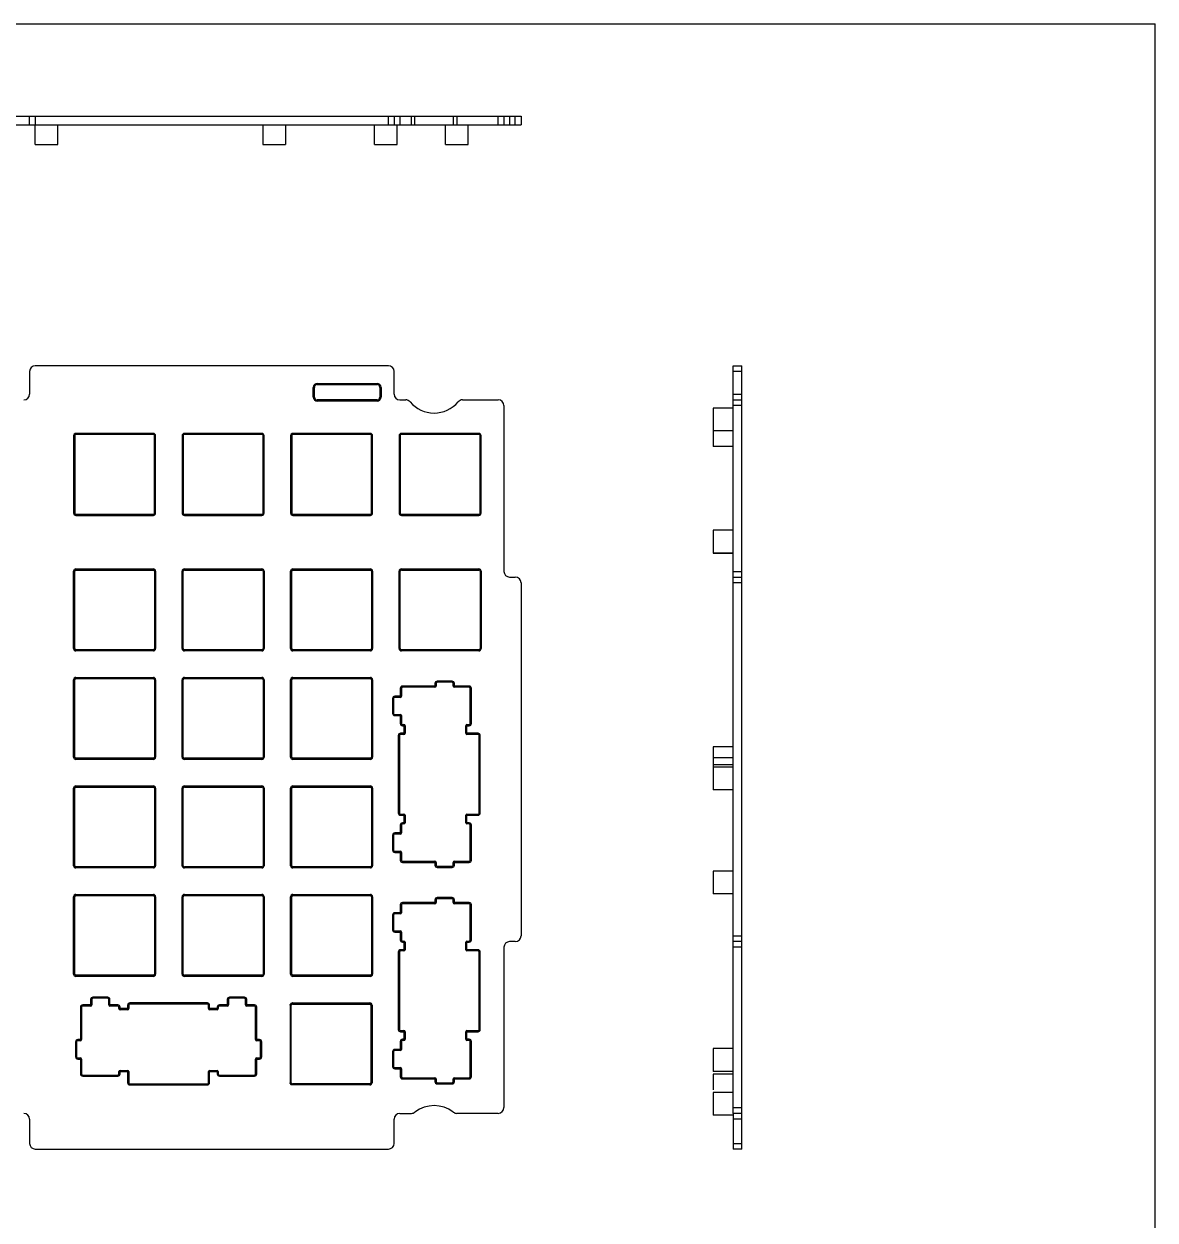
# Model space of a CAD drawing. Header units: millimetres. Extents: x 0 to 594, y 0 to 420.
# Drawn here: x 395.4 to 594, y 210 to 420 of the extents above; entities that cross this region are included whole.
import ezdxf

# ---------------------------------------------------------------- set-up
doc = ezdxf.new("R2010")
doc.units = ezdxf.units.MM
doc.header["$LTSCALE"] = 32.67
doc.layers.get('0').update_dxf_attribs({"linetype": 'CONTINUOUS'})

msp = doc.modelspace()

# ---------------------------------------------------------------- linework, layer by layer
at = {"color": 7, "linetype": 'Continuous'}
for p, q in [((0, 420), (594, 420)), ((594, 0), (594, 420)), ((45.51, 403.81), (482.67, 403.81)), ((396.39, 402.31), (396.39, 403.81)), ((397.39, 403.81), (397.39, 402.31)), ((459.39, 402.31), (459.39, 403.81)), ((460.39, 403.81), (460.39, 402.31)), ((461.39, 403.81), (461.39, 402.31)), ((463.44, 402.31), (463.44, 403.81)), ((464.05, 402.31), (464.05, 403.81)), ((470.77, 403.81), (470.77, 402.31)), ((471.38, 403.81), (471.38, 402.31)), ((478.67, 402.31), (478.67, 403.81)), ((479.67, 403.81), (479.67, 402.31)), ((480.67, 403.81), (480.67, 402.31)), ((481.67, 402.31), (481.67, 403.81)), ((482.67, 403.81), (482.67, 402.31)), ((45.51, 402.31), (482.67, 402.31)), ((397.37, 398.81), (397.37, 402.31)), ((401.37, 398.81), (401.37, 402.31)), ((437.34, 402.31), (437.34, 398.81)), ((441.34, 402.31), (441.34, 398.81)), ((456.94, 398.81), (456.94, 402.31)), ((460.94, 398.81), (460.94, 402.31)), ((469.42, 398.81), (469.42, 402.31)), ((473.42, 398.81), (473.42, 402.31)), ((397.37, 398.81), (401.37, 398.81)), ((437.34, 398.81), (441.34, 398.81)), ((456.94, 398.81), (460.94, 398.81)), ((469.42, 398.81), (473.42, 398.81)), ((459.39, 359.99), (397.39, 359.99)), ((519.92, 228.74), (519.92, 359.99)), ((519.92, 359.99), (521.42, 359.99)), ((521.42, 354.08), (521.42, 359.99)), ((396.39, 358.99), (396.39, 355)), ((460.39, 355), (460.39, 358.99)), ((521.42, 358.99), (519.92, 358.99)), ((446.19, 356.19), (446.39, 356.19)), ((446.19, 354.49), (446.19, 356.19)), ((446.39, 354.49), (446.39, 356.19)), ((446.89, 356.89), (457.39, 356.89)), ((446.89, 356.69), (446.89, 356.89)), ((446.89, 356.69), (457.39, 356.69)), ((457.39, 356.89), (457.39, 356.69)), ((457.89, 356.19), (458.09, 356.19)), ((457.89, 356.19), (457.89, 354.49)), ((458.09, 356.19), (458.09, 354.49)), ((519.92, 355), (521.42, 355)), ((446.39, 354.49), (446.19, 354.49)), ((457.39, 353.99), (446.89, 353.99)), ((446.89, 353.79), (446.89, 353.99)), ((457.39, 353.79), (446.89, 353.79)), ((457.39, 353.99), (457.39, 353.79)), ((457.89, 354.49), (458.09, 354.49)), ((461.39, 354), (462.43, 354)), ((472.39, 354), (478.67, 354)), ((479.67, 353), (479.67, 323.89)), ((519.92, 354), (521.42, 354)), ((521.42, 353), (519.92, 353)), ((521.42, 222.46), (521.42, 354)), ((516.42, 352.54), (516.42, 345.82)), ((519.92, 352.54), (516.42, 352.54)), ((404.12, 347.72), (404.32, 347.72)), ((404.12, 347.72), (404.12, 334.12)), ((404.32, 347.72), (404.32, 334.12)), ((418.12, 348.12), (404.52, 348.12)), ((404.52, 347.92), (404.52, 348.12)), ((418.12, 347.92), (404.52, 347.92)), ((418.12, 348.12), (418.12, 347.92)), ((418.32, 347.72), (418.52, 347.72)), ((418.32, 334.12), (418.32, 347.72)), ((418.52, 334.12), (418.52, 347.72)), ((423.17, 347.72), (423.37, 347.72)), ((423.17, 347.72), (423.17, 334.12)), ((423.37, 347.72), (423.37, 334.12)), ((437.17, 348.12), (423.57, 348.12)), ((423.57, 347.92), (423.57, 348.12)), ((437.17, 347.92), (423.57, 347.92)), ((437.17, 348.12), (437.17, 347.92)), ((437.37, 347.72), (437.57, 347.72)), ((437.37, 334.12), (437.37, 347.72)), ((437.57, 334.12), (437.57, 347.72)), ((442.22, 347.72), (442.42, 347.72)), ((442.22, 347.72), (442.22, 334.12)), ((442.42, 347.72), (442.42, 334.12)), ((456.22, 348.12), (442.62, 348.12)), ((442.62, 347.92), (442.62, 348.12)), ((456.22, 347.92), (442.62, 347.92)), ((456.22, 348.12), (456.22, 347.92)), ((456.42, 347.72), (456.62, 347.72)), ((456.42, 334.12), (456.42, 347.72)), ((456.62, 334.12), (456.62, 347.72)), ((461.27, 347.72), (461.47, 347.72)), ((461.27, 347.72), (461.27, 334.12)), ((461.47, 347.72), (461.47, 334.12)), ((475.27, 348.12), (461.67, 348.12)), ((461.67, 347.92), (461.67, 348.12)), ((475.27, 347.92), (461.67, 347.92)), ((475.27, 348.12), (475.27, 347.92)), ((475.47, 347.72), (475.67, 347.72)), ((475.47, 334.12), (475.47, 347.72)), ((475.67, 334.12), (475.67, 347.72)), ((519.92, 348.54), (516.42, 348.54)), ((519.92, 345.82), (516.42, 345.82)), ((404.32, 334.12), (404.12, 334.12)), ((404.52, 333.92), (418.12, 333.92)), ((404.52, 333.72), (404.52, 333.92)), ((418.12, 333.92), (418.12, 333.72)), ((418.52, 334.12), (418.32, 334.12)), ((423.37, 334.12), (423.17, 334.12)), ((423.57, 333.92), (437.17, 333.92)), ((423.57, 333.72), (423.57, 333.92)), ((437.17, 333.92), (437.17, 333.72)), ((437.57, 334.12), (437.37, 334.12)), ((442.42, 334.12), (442.22, 334.12)), ((442.62, 333.92), (456.22, 333.92)), ((442.62, 333.72), (442.62, 333.92)), ((456.22, 333.92), (456.22, 333.72)), ((456.62, 334.12), (456.42, 334.12)), ((461.47, 334.12), (461.27, 334.12)), ((461.67, 333.92), (475.27, 333.92)), ((461.67, 333.72), (461.67, 333.92)), ((475.27, 333.92), (475.27, 333.72)), ((475.67, 334.12), (475.47, 334.12)), ((404.52, 333.72), (418.12, 333.72)), ((423.57, 333.72), (437.17, 333.72)), ((442.62, 333.72), (456.22, 333.72)), ((461.67, 333.72), (475.27, 333.72)), ((516.42, 331.1), (516.42, 327.1)), ((519.92, 331.1), (516.42, 331.1)), ((519.92, 327.1), (516.42, 327.1)), ((519.92, 327.05), (516.42, 327.05)), ((404.12, 323.92), (404.32, 323.92)), ((404.12, 310.32), (404.12, 323.92)), ((404.32, 310.32), (404.32, 323.92)), ((404.52, 324.32), (418.12, 324.32)), ((404.52, 324.12), (404.52, 324.32)), ((404.52, 324.12), (418.12, 324.12)), ((418.12, 324.32), (418.12, 324.12)), ((418.32, 323.92), (418.52, 323.92)), ((418.32, 323.92), (418.32, 310.32)), ((418.52, 323.92), (418.52, 310.32)), ((423.17, 323.92), (423.37, 323.92)), ((423.17, 310.32), (423.17, 323.92)), ((423.37, 310.32), (423.37, 323.92)), ((423.57, 324.32), (437.17, 324.32)), ((423.57, 324.12), (423.57, 324.32)), ((423.57, 324.12), (437.17, 324.12)), ((437.17, 324.32), (437.17, 324.12)), ((437.37, 323.92), (437.57, 323.92)), ((437.37, 323.92), (437.37, 310.32)), ((437.57, 323.92), (437.57, 310.32)), ((442.22, 323.92), (442.42, 323.92)), ((442.22, 310.32), (442.22, 323.92)), ((442.42, 310.32), (442.42, 323.92)), ((442.62, 324.32), (456.22, 324.32)), ((442.62, 324.12), (442.62, 324.32)), ((442.62, 324.12), (456.22, 324.12)), ((456.22, 324.32), (456.22, 324.12)), ((456.42, 323.92), (456.62, 323.92)), ((456.42, 323.92), (456.42, 310.32)), ((456.62, 323.92), (456.62, 310.32)), ((461.27, 323.92), (461.47, 323.92)), ((461.27, 310.32), (461.27, 323.92)), ((461.47, 310.32), (461.47, 323.92)), ((461.67, 324.32), (475.27, 324.32)), ((461.67, 324.12), (461.67, 324.32)), ((461.67, 324.12), (475.27, 324.12)), ((475.27, 324.32), (475.27, 324.12)), ((475.47, 323.92), (475.67, 323.92)), ((475.47, 323.92), (475.47, 310.32)), ((475.67, 323.92), (475.67, 310.32)), ((519.92, 323.89), (521.42, 323.89)), ((480.67, 322.89), (481.67, 322.89)), ((482.67, 321.89), (482.67, 259.89)), ((519.92, 322.89), (521.42, 322.89)), ((521.42, 321.89), (519.92, 321.89)), ((404.32, 310.32), (404.12, 310.32)), ((418.12, 310.12), (404.52, 310.12)), ((404.52, 309.92), (404.52, 310.12)), ((418.12, 309.92), (404.52, 309.92)), ((418.12, 310.12), (418.12, 309.92)), ((418.52, 310.32), (418.32, 310.32)), ((423.37, 310.32), (423.17, 310.32)), ((437.17, 310.12), (423.57, 310.12)), ((423.57, 309.92), (423.57, 310.12)), ((437.17, 309.92), (423.57, 309.92)), ((437.17, 310.12), (437.17, 309.92)), ((437.57, 310.32), (437.37, 310.32)), ((442.42, 310.32), (442.22, 310.32)), ((456.22, 310.12), (442.62, 310.12)), ((442.62, 309.92), (442.62, 310.12)), ((456.22, 309.92), (442.62, 309.92)), ((456.22, 310.12), (456.22, 309.92)), ((456.62, 310.32), (456.42, 310.32)), ((461.47, 310.32), (461.27, 310.32)), ((475.27, 310.12), (461.67, 310.12)), ((461.67, 309.92), (461.67, 310.12)), ((475.27, 309.92), (461.67, 309.92)), ((475.27, 310.12), (475.27, 309.92)), ((475.67, 310.32), (475.47, 310.32)), ((404.12, 304.87), (404.32, 304.87)), ((404.12, 291.27), (404.12, 304.87)), ((404.32, 291.27), (404.32, 304.87)), ((404.52, 305.27), (418.12, 305.27)), ((404.52, 305.07), (404.52, 305.27)), ((404.52, 305.07), (418.12, 305.07)), ((418.12, 305.27), (418.12, 305.07)), ((418.32, 304.87), (418.52, 304.87)), ((418.32, 304.87), (418.32, 291.27)), ((418.52, 304.87), (418.52, 291.27)), ((423.17, 304.87), (423.37, 304.87)), ((423.17, 291.27), (423.17, 304.87)), ((423.37, 291.27), (423.37, 304.87)), ((423.57, 305.27), (437.17, 305.27)), ((423.57, 305.07), (423.57, 305.27)), ((423.57, 305.07), (437.17, 305.07)), ((437.17, 305.27), (437.17, 305.07)), ((437.37, 304.87), (437.57, 304.87)), ((437.37, 304.87), (437.37, 291.27)), ((437.57, 304.87), (437.57, 291.27)), ((442.22, 304.87), (442.42, 304.87)), ((442.22, 291.27), (442.22, 304.87)), ((442.42, 291.27), (442.42, 304.87)), ((442.62, 305.27), (456.22, 305.27)), ((442.62, 305.07), (442.62, 305.27)), ((442.62, 305.07), (456.22, 305.07)), ((456.22, 305.27), (456.22, 305.07)), ((456.42, 304.87), (456.62, 304.87)), ((456.42, 304.87), (456.42, 291.27)), ((456.62, 304.87), (456.62, 291.27)), ((470.57, 304.61), (467.96, 304.61)), ((467.96, 304.41), (467.96, 304.61)), ((470.57, 304.61), (470.57, 304.41)), ((461.46, 303.34), (461.66, 303.34)), ((461.46, 303.34), (461.46, 301.76)), ((461.66, 303.34), (461.66, 301.96)), ((467.76, 303.74), (461.86, 303.74)), ((461.86, 303.54), (461.86, 303.74)), ((467.56, 303.54), (461.86, 303.54)), ((467.56, 304.21), (467.76, 304.21)), ((467.56, 304.21), (467.56, 303.54)), ((467.76, 304.21), (467.76, 303.74)), ((470.57, 304.41), (467.96, 304.41)), ((470.77, 304.21), (470.97, 304.21)), ((470.77, 303.74), (470.77, 304.21)), ((473.57, 303.74), (470.77, 303.74)), ((470.97, 303.54), (470.97, 304.21)), ((473.57, 303.54), (470.97, 303.54)), ((473.57, 303.74), (473.57, 303.54)), ((473.77, 303.34), (473.97, 303.34)), ((473.77, 297.19), (473.77, 303.34)), ((473.97, 297.19), (473.97, 303.34)), ((460.11, 301.56), (460.31, 301.56)), ((460.11, 301.56), (460.11, 298.96)), ((460.31, 301.56), (460.31, 298.96)), ((461.66, 301.96), (460.51, 301.96)), ((460.51, 301.76), (460.51, 301.96)), ((461.46, 301.76), (460.51, 301.76)), ((460.31, 298.96), (460.11, 298.96)), ((460.51, 298.76), (461.46, 298.76)), ((460.51, 298.56), (460.51, 298.76)), ((460.51, 298.56), (461.66, 298.56)), ((461.46, 298.76), (461.46, 297.19)), ((461.66, 298.56), (461.66, 297.19)), ((461.66, 297.19), (461.46, 297.19)), ((461.86, 296.99), (462.12, 296.99)), ((461.86, 296.79), (461.86, 296.99)), ((461.86, 296.79), (462.32, 296.79)), ((462.12, 296.99), (462.12, 295.26)), ((462.32, 296.79), (462.32, 295.46)), ((472.97, 296.79), (473.57, 296.79)), ((472.97, 295.46), (472.97, 296.79)), ((473.17, 296.99), (473.57, 296.99)), ((473.17, 295.26), (473.17, 296.99)), ((473.57, 296.99), (473.57, 296.79)), ((473.97, 297.19), (473.77, 297.19)), ((461.12, 295.06), (461.32, 295.06)), ((461.12, 295.06), (461.12, 281.46)), ((461.32, 295.06), (461.32, 281.46)), ((462.32, 295.46), (461.52, 295.46)), ((461.52, 295.26), (461.52, 295.46)), ((462.12, 295.26), (461.52, 295.26)), ((475.12, 295.46), (472.97, 295.46)), ((475.12, 295.26), (473.17, 295.26)), ((475.12, 295.46), (475.12, 295.26)), ((475.32, 295.06), (475.52, 295.06)), ((475.32, 281.46), (475.32, 295.06)), ((475.52, 281.46), (475.52, 295.06)), ((516.42, 293.07), (516.42, 289.95)), ((519.92, 293.07), (516.42, 293.07)), ((404.32, 291.27), (404.12, 291.27)), ((418.12, 291.07), (404.52, 291.07)), ((404.52, 290.87), (404.52, 291.07)), ((418.12, 290.87), (404.52, 290.87)), ((418.12, 291.07), (418.12, 290.87)), ((418.52, 291.27), (418.32, 291.27)), ((423.37, 291.27), (423.17, 291.27)), ((437.17, 291.07), (423.57, 291.07)), ((423.57, 290.87), (423.57, 291.07)), ((437.17, 290.87), (423.57, 290.87)), ((437.17, 291.07), (437.17, 290.87)), ((437.57, 291.27), (437.37, 291.27)), ((442.42, 291.27), (442.22, 291.27)), ((456.22, 291.07), (442.62, 291.07)), ((442.62, 290.87), (442.62, 291.07)), ((456.22, 290.87), (442.62, 290.87)), ((456.22, 291.07), (456.22, 290.87)), ((456.62, 291.27), (456.42, 291.27)), ((519.92, 291.17), (516.42, 291.17)), ((516.42, 289.92), (516.42, 285.52)), ((519.92, 289.92), (516.42, 289.92)), ((519.92, 289.52), (516.42, 289.52)), ((404.12, 285.82), (404.32, 285.82)), ((404.12, 272.22), (404.12, 285.82)), ((404.32, 272.22), (404.32, 285.82)), ((404.52, 286.22), (418.12, 286.22)), ((404.52, 286.02), (404.52, 286.22)), ((404.52, 286.02), (418.12, 286.02)), ((418.12, 286.22), (418.12, 286.02)), ((418.32, 285.82), (418.52, 285.82)), ((418.32, 285.82), (418.32, 272.22)), ((418.52, 285.82), (418.52, 272.22)), ((423.17, 285.82), (423.37, 285.82)), ((423.17, 272.22), (423.17, 285.82)), ((423.37, 272.22), (423.37, 285.82)), ((423.57, 286.22), (437.17, 286.22)), ((423.57, 286.02), (423.57, 286.22)), ((423.57, 286.02), (437.17, 286.02)), ((437.17, 286.22), (437.17, 286.02)), ((437.37, 285.82), (437.57, 285.82)), ((437.37, 285.82), (437.37, 272.22)), ((437.57, 285.82), (437.57, 272.22)), ((442.22, 285.82), (442.42, 285.82)), ((442.22, 272.22), (442.22, 285.82)), ((442.42, 272.22), (442.42, 285.82)), ((442.62, 286.22), (456.22, 286.22)), ((442.62, 286.02), (442.62, 286.22)), ((442.62, 286.02), (456.22, 286.02)), ((456.22, 286.22), (456.22, 286.02)), ((456.42, 285.82), (456.62, 285.82)), ((456.42, 285.82), (456.42, 272.22)), ((456.62, 285.82), (456.62, 272.22)), ((519.92, 285.52), (516.42, 285.52)), ((461.32, 281.46), (461.12, 281.46)), ((475.52, 281.46), (475.32, 281.46)), ((461.46, 279.34), (461.66, 279.34)), ((461.46, 279.34), (461.46, 277.76)), ((461.52, 281.26), (462.12, 281.26)), ((461.52, 281.06), (461.52, 281.26)), ((461.52, 281.06), (462.32, 281.06)), ((461.66, 279.34), (461.66, 277.96)), ((462.32, 279.74), (461.86, 279.74)), ((461.86, 279.54), (461.86, 279.74)), ((462.12, 279.54), (461.86, 279.54)), ((462.12, 281.26), (462.12, 279.54)), ((462.32, 281.06), (462.32, 279.74)), ((472.97, 281.06), (475.12, 281.06)), ((472.97, 279.74), (472.97, 281.06)), ((473.57, 279.74), (472.97, 279.74)), ((473.17, 281.26), (475.12, 281.26)), ((473.17, 279.54), (473.17, 281.26)), ((473.57, 279.54), (473.17, 279.54)), ((473.57, 279.74), (473.57, 279.54)), ((473.77, 279.34), (473.97, 279.34)), ((473.77, 273.19), (473.77, 279.34)), ((473.97, 273.19), (473.97, 279.34)), ((475.12, 281.26), (475.12, 281.06)), ((460.11, 277.56), (460.31, 277.56)), ((460.11, 277.56), (460.11, 274.96)), ((460.31, 277.56), (460.31, 274.96)), ((461.66, 277.96), (460.51, 277.96)), ((460.51, 277.76), (460.51, 277.96)), ((461.46, 277.76), (460.51, 277.76)), ((460.31, 274.96), (460.11, 274.96)), ((460.51, 274.76), (461.46, 274.76)), ((460.51, 274.56), (460.51, 274.76)), ((460.51, 274.56), (461.66, 274.56)), ((461.46, 274.76), (461.46, 273.19)), ((461.66, 273.19), (461.46, 273.19)), ((461.66, 274.56), (461.66, 273.19)), ((473.97, 273.19), (473.77, 273.19)), ((404.32, 272.22), (404.12, 272.22)), ((418.12, 272.02), (404.52, 272.02)), ((404.52, 271.82), (404.52, 272.02)), ((418.12, 271.82), (404.52, 271.82)), ((418.12, 272.02), (418.12, 271.82)), ((418.52, 272.22), (418.32, 272.22)), ((423.37, 272.22), (423.17, 272.22)), ((437.17, 272.02), (423.57, 272.02)), ((423.57, 271.82), (423.57, 272.02)), ((437.17, 271.82), (423.57, 271.82)), ((437.17, 272.02), (437.17, 271.82)), ((437.57, 272.22), (437.37, 272.22)), ((442.42, 272.22), (442.22, 272.22)), ((456.22, 272.02), (442.62, 272.02)), ((442.62, 271.82), (442.62, 272.02)), ((456.22, 271.82), (442.62, 271.82)), ((456.22, 272.02), (456.22, 271.82)), ((456.62, 272.22), (456.42, 272.22)), ((461.86, 272.99), (467.56, 272.99)), ((461.86, 272.79), (461.86, 272.99)), ((461.86, 272.79), (467.76, 272.79)), ((467.56, 272.99), (467.56, 272.31)), ((467.76, 272.31), (467.56, 272.31)), ((467.76, 272.79), (467.76, 272.31)), ((467.96, 272.11), (470.57, 272.11)), ((467.96, 271.91), (467.96, 272.11)), ((467.96, 271.91), (470.57, 271.91)), ((470.57, 272.11), (470.57, 271.91)), ((470.77, 272.79), (473.57, 272.79)), ((470.77, 272.31), (470.77, 272.79)), ((470.97, 272.31), (470.77, 272.31)), ((470.97, 272.99), (473.57, 272.99)), ((470.97, 272.31), (470.97, 272.99)), ((473.57, 272.99), (473.57, 272.79)), ((519.92, 271.26), (516.42, 271.26)), ((516.42, 271.26), (516.42, 267.26)), ((404.12, 266.77), (404.32, 266.77)), ((404.12, 253.17), (404.12, 266.77)), ((404.32, 253.17), (404.32, 266.77)), ((404.52, 267.17), (418.12, 267.17)), ((404.52, 266.97), (404.52, 267.17)), ((404.52, 266.97), (418.12, 266.97)), ((418.12, 267.17), (418.12, 266.97)), ((418.32, 266.77), (418.52, 266.77)), ((418.32, 266.77), (418.32, 253.17)), ((418.52, 266.77), (418.52, 253.17)), ((423.17, 266.77), (423.37, 266.77)), ((423.17, 253.17), (423.17, 266.77)), ((423.37, 253.17), (423.37, 266.77)), ((423.57, 267.17), (437.17, 267.17)), ((423.57, 266.97), (423.57, 267.17)), ((423.57, 266.97), (437.17, 266.97)), ((437.17, 267.17), (437.17, 266.97)), ((437.37, 266.77), (437.57, 266.77)), ((437.37, 266.77), (437.37, 253.17)), ((437.57, 266.77), (437.57, 253.17)), ((442.22, 266.77), (442.42, 266.77)), ((442.22, 253.17), (442.22, 266.77)), ((442.42, 253.17), (442.42, 266.77)), ((442.62, 267.17), (456.22, 267.17)), ((442.62, 266.97), (442.62, 267.17)), ((442.62, 266.97), (456.22, 266.97)), ((456.22, 267.17), (456.22, 266.97)), ((456.42, 266.77), (456.62, 266.77)), ((456.42, 266.77), (456.42, 253.17)), ((456.62, 266.77), (456.62, 253.17)), ((519.92, 267.26), (516.42, 267.26)), ((461.46, 265.34), (461.66, 265.34)), ((461.46, 265.34), (461.46, 263.76)), ((461.66, 265.34), (461.66, 263.96)), ((467.76, 265.74), (461.86, 265.74)), ((461.86, 265.54), (461.86, 265.74)), ((467.56, 265.54), (461.86, 265.54)), ((467.56, 266.21), (467.76, 266.21)), ((467.56, 266.21), (467.56, 265.54)), ((467.76, 266.21), (467.76, 265.74)), ((470.57, 266.61), (467.96, 266.61)), ((467.96, 266.41), (467.96, 266.61)), ((470.57, 266.41), (467.96, 266.41)), ((470.57, 266.61), (470.57, 266.41)), ((470.77, 266.21), (470.97, 266.21)), ((470.77, 265.74), (470.77, 266.21)), ((473.57, 265.74), (470.77, 265.74)), ((470.97, 265.54), (470.97, 266.21)), ((473.57, 265.54), (470.97, 265.54)), ((473.57, 265.74), (473.57, 265.54)), ((473.77, 265.34), (473.97, 265.34)), ((473.77, 259.19), (473.77, 265.34)), ((473.97, 259.19), (473.97, 265.34)), ((460.11, 263.56), (460.31, 263.56)), ((460.11, 263.56), (460.11, 260.96)), ((460.31, 263.56), (460.31, 260.96)), ((461.66, 263.96), (460.51, 263.96)), ((460.51, 263.76), (460.51, 263.96)), ((461.46, 263.76), (460.51, 263.76)), ((460.31, 260.96), (460.11, 260.96)), ((460.51, 260.76), (461.46, 260.76)), ((460.51, 260.56), (460.51, 260.76)), ((460.51, 260.56), (461.66, 260.56)), ((461.46, 260.76), (461.46, 259.19)), ((461.66, 260.56), (461.66, 259.19)), ((461.66, 259.19), (461.46, 259.19)), ((461.86, 258.99), (462.12, 258.99)), ((461.86, 258.79), (461.86, 258.99)), ((461.86, 258.79), (462.32, 258.79)), ((462.12, 258.99), (462.12, 257.26)), ((462.32, 258.79), (462.32, 257.46)), ((472.97, 258.79), (473.57, 258.79)), ((472.97, 257.46), (472.97, 258.79)), ((473.17, 258.99), (473.57, 258.99)), ((473.17, 257.26), (473.17, 258.99)), ((473.57, 258.99), (473.57, 258.79)), ((473.97, 259.19), (473.77, 259.19)), ((481.67, 258.89), (480.67, 258.89)), ((519.92, 259.89), (521.42, 259.89)), ((521.42, 258.89), (519.92, 258.89)), ((461.12, 257.06), (461.32, 257.06)), ((461.12, 257.06), (461.12, 243.46)), ((461.32, 257.06), (461.32, 243.46)), ((462.32, 257.46), (461.52, 257.46)), ((461.52, 257.26), (461.52, 257.46)), ((462.12, 257.26), (461.52, 257.26)), ((475.12, 257.46), (472.97, 257.46)), ((475.12, 257.26), (473.17, 257.26)), ((475.12, 257.46), (475.12, 257.26)), ((475.32, 257.06), (475.52, 257.06)), ((475.32, 243.46), (475.32, 257.06)), ((475.52, 243.46), (475.52, 257.06)), ((479.67, 257.89), (479.67, 229.74)), ((521.42, 257.89), (519.92, 257.89)), ((404.32, 253.17), (404.12, 253.17)), ((418.12, 252.97), (404.52, 252.97)), ((404.52, 252.77), (404.52, 252.97)), ((418.12, 252.77), (404.52, 252.77)), ((418.12, 252.97), (418.12, 252.77)), ((418.52, 253.17), (418.32, 253.17)), ((423.37, 253.17), (423.17, 253.17)), ((437.17, 252.97), (423.57, 252.97)), ((423.57, 252.77), (423.57, 252.97)), ((437.17, 252.77), (423.57, 252.77)), ((437.17, 252.97), (437.17, 252.77)), ((437.57, 253.17), (437.37, 253.17)), ((442.42, 253.17), (442.22, 253.17)), ((456.22, 252.97), (442.62, 252.97)), ((442.62, 252.77), (442.62, 252.97)), ((456.22, 252.77), (442.62, 252.77)), ((456.22, 252.97), (456.22, 252.77)), ((456.62, 253.17), (456.42, 253.17)), ((407.1, 248.73), (407.3, 248.73)), ((407.1, 248.73), (407.1, 247.58)), ((407.3, 248.73), (407.3, 247.78)), ((410.1, 249.13), (407.5, 249.13)), ((407.5, 248.93), (407.5, 249.13)), ((410.1, 248.93), (407.5, 248.93)), ((410.1, 249.13), (410.1, 248.93)), ((410.3, 248.73), (410.5, 248.73)), ((410.3, 247.78), (410.3, 248.73)), ((410.5, 247.58), (410.5, 248.73)), ((427.6, 248.12), (414, 248.12)), ((414, 247.92), (414, 248.12)), ((427.6, 247.92), (414, 247.92)), ((427.6, 248.12), (427.6, 247.92)), ((431.1, 248.73), (431.3, 248.73)), ((431.1, 248.73), (431.1, 247.58)), ((431.3, 248.73), (431.3, 247.78)), ((434.1, 249.13), (431.5, 249.13)), ((431.5, 248.93), (431.5, 249.13)), ((434.1, 248.93), (431.5, 248.93)), ((434.1, 249.13), (434.1, 248.93)), ((434.3, 248.73), (434.5, 248.73)), ((434.3, 247.78), (434.3, 248.73)), ((434.5, 247.58), (434.5, 248.73)), ((442.52, 248.12), (456.12, 248.12)), ((442.52, 247.92), (442.52, 248.12)), ((442.52, 247.92), (456.12, 247.92)), ((456.12, 248.12), (456.12, 247.92)), ((405.32, 247.38), (405.52, 247.38)), ((405.32, 247.38), (405.32, 241.48)), ((405.52, 247.38), (405.52, 241.68)), ((407.3, 247.78), (405.72, 247.78)), ((405.72, 247.58), (405.72, 247.78)), ((407.1, 247.58), (405.72, 247.58)), ((411.87, 247.78), (410.3, 247.78)), ((411.87, 247.58), (410.5, 247.58)), ((411.87, 247.78), (411.87, 247.58)), ((412.07, 247.38), (412.27, 247.38)), ((412.07, 247.12), (412.07, 247.38)), ((413.8, 247.12), (412.07, 247.12)), ((412.27, 246.92), (412.27, 247.38)), ((413.6, 246.92), (412.27, 246.92)), ((413.6, 247.72), (413.8, 247.72)), ((413.6, 247.72), (413.6, 246.92)), ((413.8, 247.72), (413.8, 247.12)), ((427.8, 247.72), (428, 247.72)), ((427.8, 247.12), (427.8, 247.72)), ((429.52, 247.12), (427.8, 247.12)), ((428, 246.92), (428, 247.72)), ((429.32, 246.92), (428, 246.92)), ((429.32, 247.38), (429.52, 247.38)), ((429.32, 247.38), (429.32, 246.92)), ((429.52, 247.38), (429.52, 247.12)), ((431.3, 247.78), (429.72, 247.78)), ((429.72, 247.58), (429.72, 247.78)), ((431.1, 247.58), (429.72, 247.58)), ((435.87, 247.78), (434.3, 247.78)), ((435.87, 247.58), (434.5, 247.58)), ((435.87, 247.78), (435.87, 247.58)), ((436.07, 247.38), (436.27, 247.38)), ((436.07, 241.68), (436.07, 247.38)), ((436.27, 241.48), (436.27, 247.38)), ((442.12, 247.72), (442.12, 234.07)), ((442.32, 234.12), (442.32, 247.72)), ((456.32, 247.72), (456.52, 247.72)), ((456.32, 247.72), (456.32, 234.12)), ((456.52, 247.72), (456.52, 234.12)), ((405.52, 241.68), (404.85, 241.68)), ((404.85, 241.48), (404.85, 241.68)), ((436.75, 241.68), (436.07, 241.68)), ((436.75, 241.68), (436.75, 241.48)), ((461.32, 243.46), (461.12, 243.46)), ((461.52, 243.26), (462.12, 243.26)), ((461.52, 243.06), (461.52, 243.26)), ((461.52, 243.06), (462.32, 243.06)), ((462.32, 241.74), (461.86, 241.74)), ((461.86, 241.54), (461.86, 241.74)), ((462.12, 241.54), (461.86, 241.54)), ((462.12, 243.26), (462.12, 241.54)), ((462.32, 243.06), (462.32, 241.74)), ((472.97, 243.06), (475.12, 243.06)), ((472.97, 241.74), (472.97, 243.06)), ((473.57, 241.74), (472.97, 241.74)), ((473.17, 243.26), (475.12, 243.26)), ((473.17, 241.54), (473.17, 243.26)), ((473.57, 241.54), (473.17, 241.54)), ((473.57, 241.74), (473.57, 241.54)), ((475.12, 243.26), (475.12, 243.06)), ((475.52, 243.46), (475.32, 243.46)), ((404.45, 241.28), (404.65, 241.28)), ((404.45, 241.28), (404.45, 238.67)), ((404.65, 241.28), (404.65, 238.67)), ((405.32, 241.48), (404.85, 241.48)), ((436.75, 241.48), (436.27, 241.48)), ((436.95, 241.28), (437.15, 241.28)), ((436.95, 238.67), (436.95, 241.28)), ((437.15, 238.67), (437.15, 241.28)), ((460.11, 239.56), (460.31, 239.56)), ((460.11, 239.56), (460.11, 236.96)), ((460.31, 239.56), (460.31, 236.96)), ((461.66, 239.96), (460.51, 239.96)), ((460.51, 239.76), (460.51, 239.96)), ((461.46, 239.76), (460.51, 239.76)), ((461.46, 241.34), (461.66, 241.34)), ((461.46, 241.34), (461.46, 239.76)), ((461.66, 241.34), (461.66, 239.96)), ((473.77, 241.34), (473.97, 241.34)), ((473.77, 235.19), (473.77, 241.34)), ((473.97, 235.19), (473.97, 241.34)), ((519.92, 240.11), (516.42, 240.11)), ((516.42, 240.11), (516.42, 236.11)), ((404.65, 238.67), (404.45, 238.67)), ((404.85, 238.47), (405.32, 238.47)), ((404.85, 238.27), (404.85, 238.47)), ((404.85, 238.27), (405.52, 238.27)), ((405.32, 238.47), (405.32, 235.67)), ((405.52, 238.27), (405.52, 235.67)), ((436.07, 238.27), (436.75, 238.27)), ((436.07, 235.67), (436.07, 238.27)), ((436.27, 238.47), (436.75, 238.47)), ((436.27, 235.67), (436.27, 238.47)), ((436.75, 238.47), (436.75, 238.27)), ((437.15, 238.67), (436.95, 238.67)), ((405.52, 235.67), (405.32, 235.67)), ((405.72, 235.47), (411.87, 235.47)), ((405.72, 235.27), (405.72, 235.47)), ((405.72, 235.27), (411.87, 235.27)), ((411.87, 235.47), (411.87, 235.27)), ((412.07, 236.07), (413.8, 236.07)), ((412.07, 235.67), (412.07, 236.07)), ((412.27, 235.67), (412.07, 235.67)), ((412.27, 236.27), (413.6, 236.27)), ((412.27, 235.67), (412.27, 236.27)), ((413.6, 236.27), (413.6, 234.12)), ((413.8, 236.07), (413.8, 234.12)), ((427.8, 236.07), (429.52, 236.07)), ((427.8, 234.12), (427.8, 236.07)), ((428, 236.27), (429.32, 236.27)), ((428, 234.12), (428, 236.27)), ((429.32, 236.27), (429.32, 235.67)), ((429.52, 235.67), (429.32, 235.67)), ((429.52, 236.07), (429.52, 235.67)), ((429.72, 235.47), (435.87, 235.47)), ((429.72, 235.27), (429.72, 235.47)), ((429.72, 235.27), (435.87, 235.27)), ((435.87, 235.47), (435.87, 235.27)), ((436.27, 235.67), (436.07, 235.67)), ((460.31, 236.96), (460.11, 236.96)), ((460.51, 236.76), (461.46, 236.76)), ((460.51, 236.56), (460.51, 236.76)), ((460.51, 236.56), (461.66, 236.56)), ((461.46, 236.76), (461.46, 235.19)), ((461.66, 236.56), (461.66, 235.19)), ((519.92, 236.11), (516.42, 236.11)), ((519.92, 235.62), (516.42, 235.62)), ((516.42, 235.62), (516.42, 232.85)), ((413.8, 234.12), (413.6, 234.12)), ((414, 233.92), (427.6, 233.92)), ((414, 233.72), (414, 233.92)), ((414, 233.72), (427.6, 233.72)), ((427.6, 233.92), (427.6, 233.72)), ((428, 234.12), (427.8, 234.12)), ((456.12, 233.92), (442.52, 233.92)), ((442.52, 233.72), (442.52, 233.92)), ((456.12, 233.72), (442.52, 233.72)), ((456.12, 233.92), (456.12, 233.72)), ((456.52, 234.12), (456.32, 234.12)), ((461.66, 235.19), (461.46, 235.19)), ((461.86, 234.99), (467.56, 234.99)), ((461.86, 234.79), (461.86, 234.99)), ((461.86, 234.79), (467.76, 234.79)), ((467.56, 234.99), (467.56, 234.31)), ((467.76, 234.31), (467.56, 234.31)), ((467.76, 234.79), (467.76, 234.31)), ((467.96, 234.11), (470.57, 234.11)), ((467.96, 233.91), (467.96, 234.11)), ((467.96, 233.91), (470.57, 233.91)), ((470.57, 234.11), (470.57, 233.91)), ((470.77, 234.79), (473.57, 234.79)), ((470.77, 234.31), (470.77, 234.79)), ((470.97, 234.31), (470.77, 234.31)), ((470.97, 234.99), (473.57, 234.99)), ((470.97, 234.31), (470.97, 234.99)), ((473.57, 234.99), (473.57, 234.79)), ((473.97, 235.19), (473.77, 235.19)), ((519.92, 232.42), (516.42, 232.42)), ((516.42, 232.42), (516.42, 228.42)), ((519.92, 229.74), (521.42, 229.74)), ((396.39, 227.74), (396.39, 223.46)), ((460.39, 223.46), (460.39, 227.74)), ((461.39, 228.74), (463.44, 228.74)), ((478.67, 228.74), (471.38, 228.74)), ((519.92, 228.42), (516.42, 228.42)), ((521.42, 228.74), (519.92, 228.74)), ((519.92, 228.66), (519.92, 222.46)), ((521.42, 227.74), (519.92, 227.74)), ((519.92, 223.46), (521.42, 223.46)), ((397.39, 222.46), (459.39, 222.46)), ((521.42, 222.46), (519.92, 222.46))]:
    msp.add_line(p, q, dxfattribs=at)
for centre, radius, start, end in [((397.39, 358.99), 1, 90, 180), ((459.39, 358.99), 1, 0, 90), ((395.39, 355), 1, 270, 360), ((446.89, 356.19), 0.7, 90, 180), ((446.89, 356.19), 0.5, 90, 180), ((457.39, 356.19), 0.7, 0, 90), ((457.39, 356.19), 0.5, 0, 90), ((461.39, 355), 1, 180, 270), ((446.89, 354.49), 0.7, 180, 270), ((446.89, 354.49), 0.5, 180, 270), ((457.39, 354.49), 0.7, 270, 360), ((457.39, 354.49), 0.5, 270, 360), ((462.43, 353), 1, 40.0457, 90), ((467.41, 357.18), 5.5, 220.0457, 319.9543), ((472.39, 353), 1, 90, 139.9542), ((478.67, 353), 1, 0, 90), ((404.52, 347.72), 0.4, 90.0524, 179.9519), ((404.52, 347.72), 0.2, 90, 179.9934), ((418.12, 347.72), 0.4, 0.0524, 89.9518), ((418.12, 347.72), 0.2, 0, 89.9824), ((423.57, 347.72), 0.4, 90.0524, 179.9519), ((423.57, 347.72), 0.2, 90, 179.9934), ((437.17, 347.72), 0.4, 0.0524, 89.9518), ((437.17, 347.72), 0.2, 0, 89.9824), ((442.62, 347.72), 0.4, 90.0524, 179.9519), ((442.62, 347.72), 0.2, 90, 179.9934), ((456.22, 347.72), 0.4, 0.0524, 89.9518), ((456.22, 347.72), 0.2, 0, 89.9824), ((461.67, 347.72), 0.4, 90.0524, 179.9519), ((461.67, 347.72), 0.2, 90, 179.9934), ((475.27, 347.72), 0.4, 0.0524, 89.9518), ((475.27, 347.72), 0.2, 0, 89.9824), ((404.52, 334.12), 0.4, 180.0524, 269.9518), ((404.52, 334.12), 0.2, 180, 269.9824), ((418.12, 334.12), 0.4, 270.0524, 359.9518), ((418.12, 334.12), 0.2, 270, 359.9824), ((423.57, 334.12), 0.4, 180.0524, 269.9518), ((423.57, 334.12), 0.2, 180, 269.9824), ((437.17, 334.12), 0.4, 270.0524, 359.9518), ((437.17, 334.12), 0.2, 270, 359.9824), ((442.62, 334.12), 0.4, 180.0524, 269.9518), ((442.62, 334.12), 0.2, 180, 269.9824), ((456.22, 334.12), 0.4, 270.0524, 359.9518), ((456.22, 334.12), 0.2, 270, 359.9824), ((461.67, 334.12), 0.4, 180.0524, 269.9518), ((461.67, 334.12), 0.2, 180, 269.9824), ((475.27, 334.12), 0.4, 270.0524, 359.9518), ((475.27, 334.12), 0.2, 270, 359.9824), ((404.52, 323.92), 0.4, 90.0008, 179.9992), ((404.52, 323.92), 0.2, 90.0001, 180), ((418.12, 323.92), 0.4, 0.0008, 89.9992), ((418.12, 323.92), 0.2, 0.0001, 90), ((423.57, 323.92), 0.4, 90.0008, 179.9992), ((423.57, 323.92), 0.2, 90.0001, 180), ((437.17, 323.92), 0.4, 0.0008, 89.9992), ((437.17, 323.92), 0.2, 0.0001, 90), ((442.62, 323.92), 0.4, 90.0008, 179.9992), ((442.62, 323.92), 0.2, 90.0001, 180), ((456.22, 323.92), 0.4, 0.0008, 89.9992), ((456.22, 323.92), 0.2, 0.0001, 90), ((461.67, 323.92), 0.4, 90.0008, 179.9992), ((461.67, 323.92), 0.2, 90.0001, 180), ((475.27, 323.92), 0.4, 0.0008, 89.9992), ((475.27, 323.92), 0.2, 0.0001, 90), ((480.67, 323.89), 1, 180, 270), ((481.67, 321.89), 1, 0, 90), ((404.52, 310.32), 0.4, 180.0008, 269.9992), ((404.52, 310.32), 0.2, 180, 270), ((418.12, 310.32), 0.4, 270.0008, 359.9992), ((418.12, 310.32), 0.2, 270.0001, 360), ((423.57, 310.32), 0.4, 180.0008, 269.9992), ((423.57, 310.32), 0.2, 180, 270), ((437.17, 310.32), 0.4, 270.0008, 359.9992), ((437.17, 310.32), 0.2, 270.0001, 360), ((442.62, 310.32), 0.4, 180.0008, 269.9992), ((442.62, 310.32), 0.2, 180, 270), ((456.22, 310.32), 0.4, 270.0008, 359.9992), ((456.22, 310.32), 0.2, 270.0001, 360), ((461.67, 310.32), 0.4, 180.0008, 269.9992), ((461.67, 310.32), 0.2, 180, 270), ((475.27, 310.32), 0.4, 270.0008, 359.9992), ((475.27, 310.32), 0.2, 270.0001, 360), ((404.52, 304.87), 0.4, 90.0008, 179.9992), ((404.52, 304.87), 0.2, 90.0001, 180), ((418.12, 304.87), 0.4, 0.0008, 89.9992), ((418.12, 304.87), 0.2, 0.0001, 90), ((423.57, 304.87), 0.4, 90.0008, 179.9992), ((423.57, 304.87), 0.2, 90.0001, 180), ((437.17, 304.87), 0.4, 0.0008, 89.9992), ((437.17, 304.87), 0.2, 0.0001, 90), ((442.62, 304.87), 0.4, 90.0008, 179.9992), ((442.62, 304.87), 0.2, 90, 180), ((456.22, 304.87), 0.4, 0.0008, 89.9992), ((456.22, 304.87), 0.2, 0.0001, 90), ((467.96, 304.21), 0.4, 90.0008, 179.9976), ((470.57, 304.21), 0.4, 0.0046, 89.9992), ((461.86, 303.34), 0.4, 90.0043, 179.9973), ((461.86, 303.34), 0.2, 90.0004, 180), ((467.56, 303.74), 0.2, 270, 359.9985), ((467.96, 304.21), 0.2, 90.0008, 179.9999), ((470.57, 304.21), 0.2, 0, 90), ((470.97, 303.74), 0.2, 180, 269.9985), ((473.57, 303.34), 0.4, 0.0008, 89.9979), ((473.57, 303.34), 0.2, 0, 90), ((460.51, 301.56), 0.4, 90.0046, 179.9992), ((460.51, 301.56), 0.2, 90.0012, 180), ((461.46, 301.96), 0.2, 270, 359.9985), ((460.51, 298.96), 0.4, 180.0008, 269.9976), ((460.51, 298.96), 0.2, 180.0002, 269.9998), ((461.46, 298.56), 0.2, 0, 89.9985), ((461.86, 297.19), 0.4, 180.0043, 269.9972), ((461.86, 297.19), 0.2, 180.0002, 270), ((462.12, 296.79), 0.2, 0, 89.9984), ((473.17, 296.79), 0.2, 90, 179.9997), ((473.57, 297.19), 0.4, 270.0029, 359.9992), ((473.57, 297.19), 0.2, 270.0003, 360), ((461.52, 295.06), 0.4, 90.0037, 179.9992), ((461.52, 295.06), 0.2, 90.0011, 180), ((462.12, 295.46), 0.2, 270.0009, 360), ((473.17, 295.46), 0.2, 180.0003, 269.9983), ((475.12, 295.06), 0.4, 0.0008, 89.9975), ((475.12, 295.06), 0.2, 0, 89.9998), ((404.52, 291.27), 0.4, 180.0008, 269.9992), ((404.52, 291.27), 0.2, 180, 270), ((418.12, 291.27), 0.4, 270.0008, 359.9992), ((418.12, 291.27), 0.2, 270.0001, 360), ((423.57, 291.27), 0.4, 180.0008, 269.9992), ((423.57, 291.27), 0.2, 180, 270), ((437.17, 291.27), 0.4, 270.0008, 359.9992), ((437.17, 291.27), 0.2, 270.0001, 360), ((442.62, 291.27), 0.4, 180.0008, 269.9992), ((442.62, 291.27), 0.2, 180.0001, 270), ((456.22, 291.27), 0.4, 270.0008, 359.9992), ((456.22, 291.27), 0.2, 270.0001, 360), ((404.52, 285.82), 0.4, 90.0008, 179.9992), ((404.52, 285.82), 0.2, 90.0001, 180), ((418.12, 285.82), 0.4, 0.0008, 89.9992), ((418.12, 285.82), 0.2, 0.0001, 90), ((423.57, 285.82), 0.4, 90.0008, 179.9992), ((423.57, 285.82), 0.2, 90.0001, 180), ((437.17, 285.82), 0.4, 0.0008, 89.9992), ((437.17, 285.82), 0.2, 0.0001, 90), ((442.62, 285.82), 0.4, 90.0008, 179.9992), ((442.62, 285.82), 0.2, 90.0001, 180), ((456.22, 285.82), 0.4, 0.0008, 89.9992), ((456.22, 285.82), 0.2, 0.0001, 90), ((461.52, 281.46), 0.4, 180.0008, 269.9975), ((461.52, 281.46), 0.2, 180.0002, 269.9998), ((475.12, 281.46), 0.4, 270.0034, 359.9992), ((475.12, 281.46), 0.2, 270.0011, 360), ((461.86, 279.34), 0.4, 90.0043, 179.9973), ((461.86, 279.34), 0.2, 90.0004, 180), ((462.12, 281.06), 0.2, 0, 89.9983), ((462.12, 279.74), 0.2, 270, 359.9985), ((473.17, 281.06), 0.2, 90.0009, 179.9997), ((473.17, 279.74), 0.2, 180, 269.9984), ((473.57, 279.34), 0.4, 0.0008, 89.9978), ((473.57, 279.34), 0.2, 0, 90), ((460.51, 277.56), 0.4, 90.0046, 179.9992), ((460.51, 277.56), 0.2, 90.0012, 180), ((461.46, 277.96), 0.2, 270, 359.9985), ((460.51, 274.96), 0.4, 180.0008, 269.9976), ((460.51, 274.96), 0.2, 180.0002, 269.9998), ((461.46, 274.56), 0.2, 0, 89.9985), ((461.86, 273.19), 0.4, 180.0043, 269.9973), ((461.86, 273.19), 0.2, 180.0002, 270), ((473.57, 273.19), 0.4, 270.0029, 359.9992), ((473.57, 273.19), 0.2, 270.0003, 360), ((404.52, 272.22), 0.4, 180.0008, 269.9992), ((404.52, 272.22), 0.2, 180, 270), ((418.12, 272.22), 0.4, 270.0008, 359.9992), ((418.12, 272.22), 0.2, 270.0001, 360), ((423.57, 272.22), 0.4, 180.0008, 269.9992), ((423.57, 272.22), 0.2, 180.0001, 270), ((437.17, 272.22), 0.4, 270.0008, 359.9992), ((437.17, 272.22), 0.2, 270, 360), ((442.62, 272.22), 0.4, 180.0008, 269.9992), ((442.62, 272.22), 0.2, 180.0001, 270), ((456.22, 272.22), 0.4, 270.0008, 359.9992), ((456.22, 272.22), 0.2, 270, 360), ((467.56, 272.79), 0.2, 0, 89.9985), ((467.96, 272.31), 0.4, 180.0046, 269.9992), ((467.96, 272.31), 0.2, 180.0004, 270), ((470.57, 272.31), 0.4, 270.0008, 359.9976), ((470.57, 272.31), 0.2, 270.0008, 360), ((470.97, 272.79), 0.2, 90, 179.9997), ((404.52, 266.77), 0.4, 90.0008, 179.9992), ((404.52, 266.77), 0.2, 90.0001, 180), ((418.12, 266.77), 0.4, 0.0008, 89.9992), ((418.12, 266.77), 0.2, 0.0001, 90), ((423.57, 266.77), 0.4, 90.0008, 179.9992), ((423.57, 266.77), 0.2, 90.0001, 180), ((437.17, 266.77), 0.4, 0.0008, 89.9992), ((437.17, 266.77), 0.2, 0.0001, 90), ((442.62, 266.77), 0.4, 90.0008, 179.9992), ((442.62, 266.77), 0.2, 90.0001, 180), ((456.22, 266.77), 0.4, 0.0008, 89.9992), ((456.22, 266.77), 0.2, 0.0001, 90), ((461.86, 265.34), 0.4, 90.0043, 179.9973), ((461.86, 265.34), 0.2, 90.0004, 180), ((467.96, 266.21), 0.4, 90.0008, 179.9976), ((467.56, 265.74), 0.2, 270, 359.9985), ((467.96, 266.21), 0.2, 90.0008, 179.9999), ((470.57, 266.21), 0.4, 0.0046, 89.9992), ((470.57, 266.21), 0.2, 0, 90), ((470.97, 265.74), 0.2, 180, 269.9985), ((473.57, 265.34), 0.4, 0.0008, 89.9979), ((473.57, 265.34), 0.2, 0, 90), ((460.51, 263.56), 0.4, 90.0046, 179.9992), ((460.51, 263.56), 0.2, 90.0012, 180), ((461.46, 263.96), 0.2, 270, 359.9985), ((460.51, 260.96), 0.4, 180.0008, 269.9976), ((460.51, 260.96), 0.2, 180.0002, 269.9998), ((461.46, 260.56), 0.2, 0, 89.9985), ((461.86, 259.19), 0.4, 180.0043, 269.9972), ((461.86, 259.19), 0.2, 180.0002, 270), ((462.12, 258.79), 0.2, 0, 89.9984), ((473.17, 258.79), 0.2, 90, 179.9997), ((473.57, 259.19), 0.4, 270.0029, 359.9992), ((473.57, 259.19), 0.2, 270.0003, 360), ((480.67, 257.89), 1, 90, 180), ((481.67, 259.89), 1, 270, 360), ((461.52, 257.06), 0.4, 90.0037, 179.9992), ((461.52, 257.06), 0.2, 90.0011, 180), ((462.12, 257.46), 0.2, 270.0009, 360), ((473.17, 257.46), 0.2, 180.0003, 269.9983), ((475.12, 257.06), 0.4, 0.0008, 89.9975), ((475.12, 257.06), 0.2, 0, 89.9998), ((404.52, 253.17), 0.4, 180.0008, 269.9992), ((404.52, 253.17), 0.2, 180, 270), ((418.12, 253.17), 0.4, 270.0008, 359.9992), ((418.12, 253.17), 0.2, 270.0001, 360), ((423.57, 253.17), 0.4, 180.0008, 269.9992), ((423.57, 253.17), 0.2, 180, 270), ((437.17, 253.17), 0.4, 270.0008, 359.9992), ((437.17, 253.17), 0.2, 270.0001, 360), ((442.62, 253.17), 0.4, 180.0008, 269.9992), ((442.62, 253.17), 0.2, 180, 270), ((456.22, 253.17), 0.4, 270.0008, 359.9992), ((456.22, 253.17), 0.2, 270.0001, 360), ((407.5, 248.73), 0.4, 90.0008, 179.9976), ((407.5, 248.73), 0.2, 90.0007, 179.9999), ((410.1, 248.73), 0.4, 0.0046, 89.9992), ((410.1, 248.73), 0.2, 0, 90), ((414, 247.72), 0.4, 90.0008, 179.9965), ((414, 247.72), 0.2, 90.0007, 179.9998), ((427.6, 247.72), 0.4, 0.005, 89.9992), ((427.6, 247.72), 0.2, 0, 90), ((431.5, 248.73), 0.4, 90.0008, 179.9976), ((431.5, 248.73), 0.2, 90.0007, 179.9999), ((434.1, 248.73), 0.4, 0.0046, 89.9992), ((434.1, 248.73), 0.2, 0, 90), ((442.52, 247.72), 0.2, 89.9989, 179.9178), ((442.52, 247.73), 0.393, 90.0328, 97.523), ((456.12, 247.72), 0.4, 0.0008, 89.9964), ((456.12, 247.72), 0.2, 0.0001, 90), ((405.72, 247.38), 0.4, 90.0043, 179.9973), ((405.72, 247.38), 0.2, 90.0004, 180), ((407.1, 247.78), 0.2, 270, 359.9985), ((410.5, 247.78), 0.2, 180, 269.9985), ((411.87, 247.38), 0.4, 0.0043, 89.9979), ((411.87, 247.38), 0.2, 0.0004, 90), ((412.27, 247.12), 0.2, 180, 269.9985), ((413.6, 247.12), 0.2, 270.0009, 360), ((428, 247.12), 0.2, 180.0003, 269.9983), ((429.72, 247.38), 0.4, 90.0043, 179.9973), ((429.32, 247.12), 0.2, 270, 359.9985), ((429.72, 247.38), 0.2, 90.0004, 180), ((431.1, 247.78), 0.2, 270, 359.9985), ((434.5, 247.78), 0.2, 180, 269.9985), ((435.87, 247.38), 0.4, 0.0043, 89.9979), ((435.87, 247.38), 0.2, 0.0004, 90), ((404.85, 241.28), 0.4, 90.0046, 179.9992), ((405.32, 241.68), 0.2, 270, 359.9985), ((436.27, 241.68), 0.2, 180, 269.9985), ((436.75, 241.28), 0.4, 0.0008, 89.9982), ((461.52, 243.46), 0.4, 180.0008, 269.9975), ((461.52, 243.46), 0.2, 180.0002, 269.9998), ((461.86, 241.34), 0.4, 90.0043, 179.9973), ((461.86, 241.34), 0.2, 90.0004, 180), ((462.12, 243.06), 0.2, 0, 89.9983), ((462.12, 241.74), 0.2, 270, 359.9985), ((473.17, 243.06), 0.2, 90.0009, 179.9997), ((473.17, 241.74), 0.2, 180, 269.9984), ((473.57, 241.34), 0.4, 0.0008, 89.9978), ((473.57, 241.34), 0.2, 0, 90), ((475.12, 243.46), 0.4, 270.0034, 359.9992), ((475.12, 243.46), 0.2, 270.0011, 360), ((404.85, 241.28), 0.2, 90.0012, 180), ((436.75, 241.28), 0.2, 0, 89.9999), ((460.51, 239.56), 0.4, 90.0046, 179.9992), ((460.51, 239.56), 0.2, 90.0012, 180), ((461.46, 239.96), 0.2, 270, 359.9985), ((404.85, 238.67), 0.4, 180.0008, 269.9976), ((404.85, 238.67), 0.2, 180.0002, 269.9998), ((405.32, 238.27), 0.2, 0, 89.9985), ((436.27, 238.27), 0.2, 90, 179.9997), ((436.75, 238.67), 0.4, 270.0031, 359.9992), ((436.75, 238.67), 0.2, 270.0011, 360), ((405.72, 235.67), 0.4, 180.0043, 269.9992), ((405.72, 235.67), 0.2, 180.0002, 270), ((411.87, 235.67), 0.4, 270.0008, 359.9973), ((411.87, 235.67), 0.2, 270, 360), ((412.27, 236.07), 0.2, 90, 179.9997), ((413.6, 236.07), 0.2, 0, 89.9983), ((428, 236.07), 0.2, 90.0009, 179.9996), ((429.32, 236.07), 0.2, 0, 89.9985), ((429.72, 235.67), 0.4, 180.0043, 269.9992), ((429.72, 235.67), 0.2, 180.0002, 270), ((435.87, 235.67), 0.4, 270.0008, 359.9973), ((435.87, 235.67), 0.2, 270, 360), ((460.51, 236.96), 0.4, 180.0008, 269.9976), ((460.51, 236.96), 0.2, 180.0002, 269.9998), ((461.46, 236.56), 0.2, 0, 89.9985), ((414, 234.12), 0.4, 180.005, 269.9992), ((414, 234.12), 0.2, 180.0005, 270), ((427.6, 234.12), 0.4, 270.0008, 359.9965), ((427.6, 234.12), 0.2, 270.0007, 360), ((442.52, 234.13), 0.405, 199.0925, 215.0225), ((442.52, 234.12), 0.2, 179.9998, 270), ((456.12, 234.12), 0.4, 270.001, 359.9992), ((456.12, 234.12), 0.2, 270.0001, 360), ((461.86, 235.19), 0.4, 180.0043, 269.9973), ((461.86, 235.19), 0.2, 180.0002, 270), ((467.56, 234.79), 0.2, 0, 89.9985), ((467.96, 234.31), 0.4, 180.0046, 269.9992), ((467.96, 234.31), 0.2, 180.0004, 270), ((470.57, 234.31), 0.4, 270.0008, 359.9976), ((470.57, 234.31), 0.2, 270.0008, 360), ((470.97, 234.79), 0.2, 90, 179.9997), ((473.57, 235.19), 0.4, 270.0029, 359.9992), ((473.57, 235.19), 0.2, 270.0003, 360), ((463.44, 229.74), 1, 270, 307.6416), ((467.41, 224.59), 5.5, 52.3584, 127.6416), ((471.38, 229.74), 1, 232.3584, 270), ((478.67, 229.74), 1, 270, 360), ((395.39, 227.74), 1, 0, 90), ((461.39, 227.74), 1, 90, 180), ((397.39, 223.46), 1, 180, 270), ((459.39, 223.46), 1, 270, 360)]:
    msp.add_arc(centre, radius, start, end, dxfattribs=at)
for points, knots in [([(442.12, 247.72), (442.12, 247.79), (442.15, 247.93), (442.26, 248.04), (442.32, 248.07)], [0, 0, 0, 0, 0.499999, 1, 1, 1, 1]), ([(442.52, 233.72), (442.45, 233.72), (442.32, 233.75), (442.22, 233.84), (442.19, 233.9)], [0, 0, 0, 0, 0.499813, 1, 1, 1, 1])]:
    msp.add_open_spline(points, degree=3, knots=knots, dxfattribs=at)
for points in [[(442.32, 248.07), (442.36, 248.1), (442.41, 248.11), (442.47, 248.12)], [(442.12, 247.72), (442.18, 247.72), (442.25, 247.72), (442.32, 247.72)], [(442.12, 234.07), (442.18, 234.08), (442.25, 234.06), (442.32, 234.07)], [(442.13, 234), (442.13, 234.02), (442.12, 234.05), (442.12, 234.07)]]:
    msp.add_open_spline(points, degree=3, dxfattribs=at)

doc.saveas('drawing.dxf')
